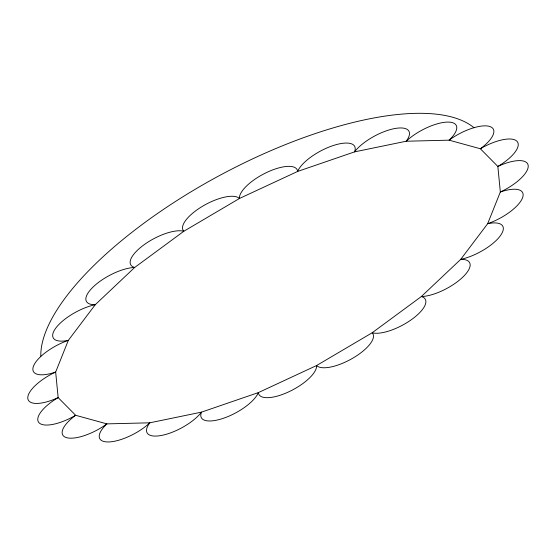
<?xml version="1.0" encoding="UTF-8"?>
<svg xmlns="http://www.w3.org/2000/svg" width="556" height="556" viewBox="0 0 556 556"><rect width="100%" height="100%" fill="white"/><g stroke="black" fill="none" stroke-linecap="round" stroke-linejoin="round"><path stroke-width="0.83" d="M40.803 356.104A248.428 91.858 -28.2 0 1 224.798 172.721A248.428 91.858 -28.2 0 1 474.025 127.755M68.325 340.355L55.663 372.047A32.429 11.989 -28.2 0 0 27.8 398.36A32.429 11.989 -28.2 0 0 58.151 397.603L75.63 415.283L106.891 423.88L149.814 422.81L201.48 412.142L258.352 392.612L316.572 365.542L372.159 332.78L421.323 296.556L460.729 259.346L487.675 223.686L500.337 191.994A32.429 11.989 -28.2 0 0 528.2 165.681A32.429 11.989 -28.2 0 0 497.849 166.439L480.37 148.758L449.109 140.161L406.186 141.231L354.519 151.892L297.648 171.429L239.427 198.499L183.841 231.254L134.677 267.478L95.271 304.688L68.325 340.355A32.429 11.989 -28.2 0 0 33.555 365.966A32.429 11.989 -28.2 0 0 55.663 372.047L58.151 397.603A32.429 11.989 -28.2 0 0 39.094 422.824A32.429 11.989 -28.2 0 0 75.63 415.283A32.429 11.989 -28.2 0 0 66.671 437.69A32.429 11.989 -28.2 0 0 106.891 423.88A32.429 11.989 -28.2 0 0 108.656 441.95A32.429 11.989 -28.2 0 0 149.814 422.81A32.429 11.989 -28.2 0 0 162.171 435.306A32.429 11.989 -28.2 0 0 201.48 412.142A32.429 11.989 -28.2 0 0 223.588 418.223A32.429 11.989 -28.2 0 0 258.352 392.612A32.429 11.989 -28.2 0 0 288.71 391.855A32.429 11.989 -28.2 0 0 316.572 365.542A32.429 11.989 -28.2 0 0 353.102 358.001A32.429 11.989 -28.2 0 0 372.159 332.78A32.429 11.989 -28.2 0 0 412.371 318.97A32.429 11.989 -28.2 0 0 421.323 296.556A32.429 11.989 -28.2 0 0 462.488 277.416A32.429 11.989 -28.2 0 0 460.729 259.346A32.429 11.989 -28.2 0 0 500.032 236.182A32.429 11.989 -28.2 0 0 487.675 223.686A32.429 11.989 -28.2 0 0 522.445 198.068A32.429 11.989 -28.2 0 0 500.337 191.994L497.849 166.439A32.429 11.989 -28.2 0 0 516.906 141.217A32.429 11.989 -28.2 0 0 480.37 148.758A32.429 11.989 -28.2 0 0 489.329 126.351A32.429 11.989 -28.2 0 0 449.109 140.161A32.429 11.989 -28.2 0 0 447.344 122.091A32.429 11.989 -28.2 0 0 406.186 141.231A32.429 11.989 -28.2 0 0 393.829 128.728A32.429 11.989 -28.2 0 0 354.519 151.892A32.429 11.989 -28.2 0 0 332.412 145.818A32.429 11.989 -28.2 0 0 297.648 171.429A32.429 11.989 -28.2 0 0 267.29 172.186A32.429 11.989 -28.2 0 0 239.427 198.499A32.429 11.989 -28.2 0 0 202.898 206.04A32.429 11.989 -28.2 0 0 183.841 231.254A32.429 11.989 -28.2 0 0 143.629 245.071A32.429 11.989 -28.2 0 0 134.677 267.478A32.429 11.989 -28.2 0 0 93.512 286.618A32.429 11.989 -28.2 0 0 95.271 304.688A32.429 11.989 -28.2 0 0 55.968 327.852A32.429 11.989 -28.2 0 0 68.325 340.355"/></g></svg>
